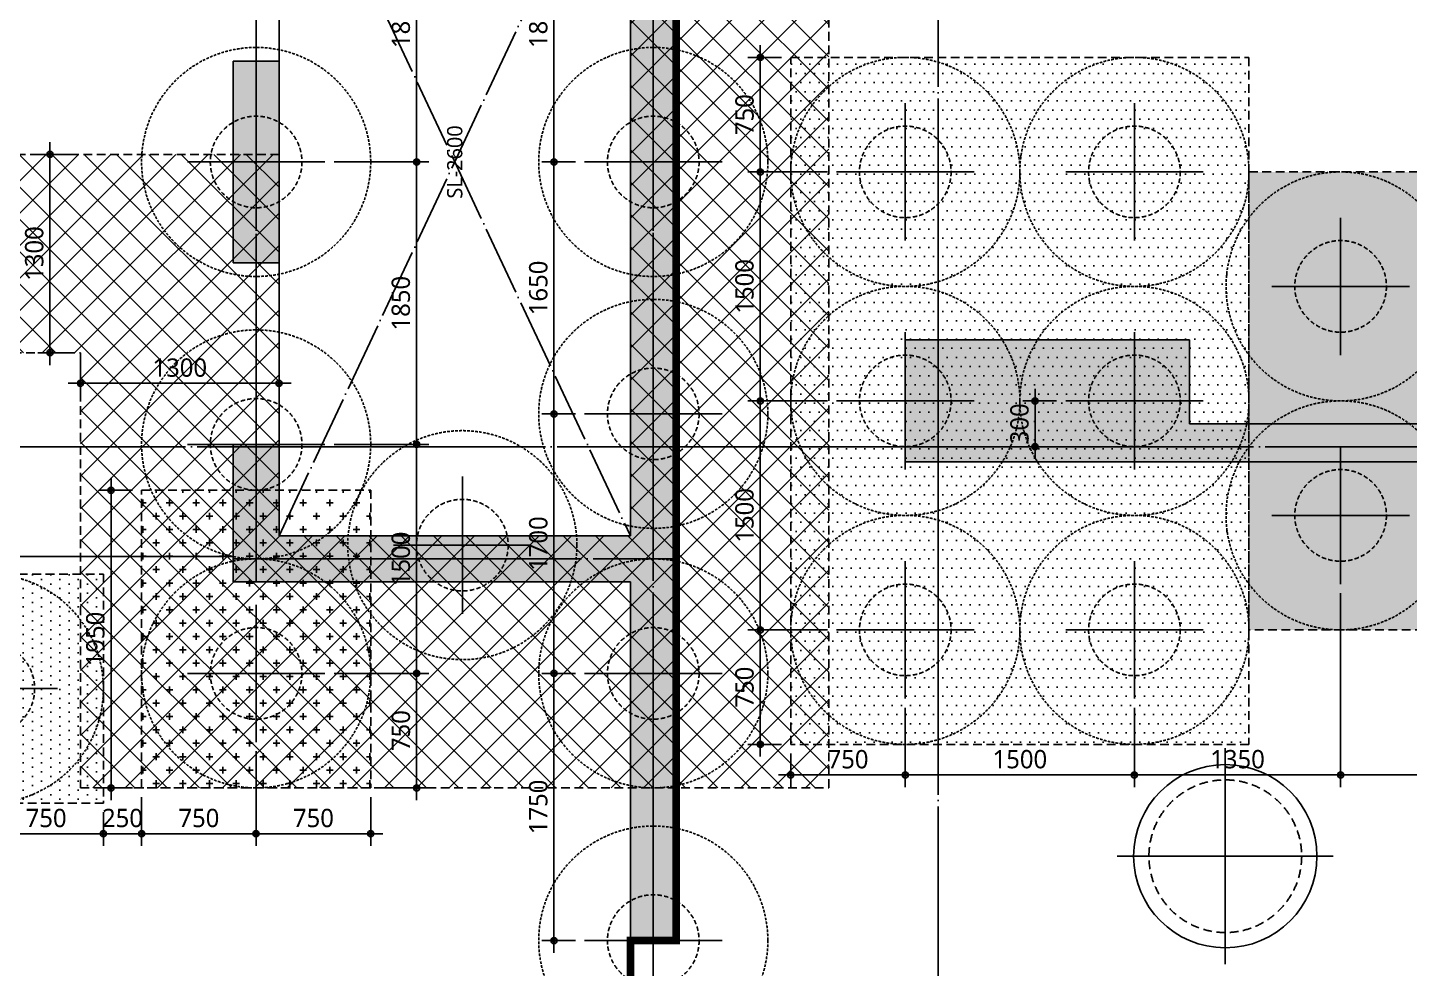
# Model space of a CAD drawing. Header units: millimetres. Extents: x 317501 to 814054, y -400799 to -14117.
# Drawn here: x 786128 to 795174, y -47034 to -40872 of the extents above; entities that cross this region are included whole.
import ezdxf
from ezdxf.enums import TextEntityAlignment as Align
from ezdxf.xclip import XClip

# ---------------------------------------------------------------- set-up
doc = ezdxf.new("R2010")
doc.units = ezdxf.units.MM
doc.header["$LTSCALE"] = 38
doc.header["$XCLIPFRAME"] = 0
for name, pattern in [('CEN', [62, 60, -1, 0, -1]), ('HID', [2.5, 2, -0.5]), ('XS-기초$0$CEN', [62, 60, -1, 0, -1]), ('XS-기초$0$DDOT', [14, 12, -1, 0, -1]), ('XS-기초$0$HID', [2.3, 1.5, -0.8])]:
    doc.linetypes.add(name, pattern=pattern)
doc.layers.get('Defpoints').update_dxf_attribs({"color": 145})
for name, color, linetype in [('CEN', 1, 'CEN'), ('CROSS', 15, 'Continuous'), ('DIM', 7, 'Continuous'), ('DOT', 3, 'Continuous'), ('XS-기초$0$252', 252, 'Continuous'), ('XS-기초$0$CEN', 1, 'XS-기초$0$CEN'), ('XS-기초$0$EL7', 7, 'Continuous'), ('XS-기초$0$OPEN', 9, 'XS-기초$0$DDOT'), ('XS-기초$0$PILE', 3, 'XS-기초$0$HID'), ('XS-기초$0$WALL', 11, 'Continuous'), ('XS-기초$0$기초꺽임', 4, 'XS-기초$0$HID'), ('XS-기초$0$기초꺽임-HAT', 5, 'Continuous'), ('XS-기초$0$보강구간', 6, 'XS-기초$0$HID'), ('XS-기초$0$집수정-주동', 21, 'Continuous'), ('철근변경선', 1, 'HID')]:
    doc.layers.add(name, color=color, linetype=linetype)
doc.layers.add('XS-기초$0$DEFPOINT', color=144, linetype='Continuous', plot=False)
doc.styles.add('XS-기초$0$맑은고딕', font='malgun.ttf')
doc.styles.add('맑은고딕', font='malgun.ttf')
doc.dimstyles.new('DIM_40', dxfattribs={"dimscale": 40, "dimtxt": 3, "dimasz": 1, "dimexe": 2, "dimexo": 1.5, "dimgap": 1, "dimtad": 1, "dimdec": 0, "dimzin": 0, "dimdsep": 46, "dimtxsty": '맑은고딕', "dimblk1": 'DIMDOT', "dimblk2": 'DIMDOT', "dimsah": 1, "dimcen": 0.09, "dimdle": 2, "dimclrd": 7, "dimclre": 7, "dimclrt": 6, "dimadec": 0, "dimazin": 0, "dimtfac": 1, "dimtdec": 0, "dimtix": 1, "dimtmove": 2, "dimatfit": 3, "dimldrblk": 'DIMDOT', "dimfxl": 0, "dimtolj": 1, "dimtzin": 0, "dimarcsym": 0})

# ---------------------------------------------------------------- blocks, each defined once
blk = doc.blocks.new('XS-기초$0$집수정-주동')
at = {"layer": 'XS-기초$0$집수정-주동'}
for p, q in [((0, 707.1), (0, -707.1)), ((707.1, 0), (-707.1, 0))]:
    blk.add_line(p, q, dxfattribs=at)
blk.add_circle((0, 0), 600, dxfattribs=at)
at = {"layer": 'XS-기초$0$집수정-주동', "linetype": 'XS-기초$0$HID'}
blk.add_circle((0, 0), 500, dxfattribs=at)
blk = doc.blocks.new('XS-기초$0$PILE-600')
at = {"layer": 'XS-기초$0$DEFPOINT', "color": 173, "linetype": 'XS-기초$0$HID', "ltscale": 0.3}
blk.add_circle((0, 0), 750, dxfattribs=at)
at = {"layer": 'XS-기초$0$PILE', "linetype": 'Continuous'}
for p, q in [((0, -450), (0, 450)), ((-450, 0), (450, 0))]:
    blk.add_line(p, q, dxfattribs=at)
at = {"layer": 'XS-기초$0$PILE', "ltscale": 0.5}
blk.add_circle((0, 0), 300, dxfattribs=at)
blk = doc.blocks.new('XS-기초$0$A$C762E058C')
at = {"layer": 'XS-기초$0$252'}
h = blk.add_hatch(color=256, dxfattribs=at)
h.dxf.hatch_style = 1
h.paths.add_polyline_path([(68150, -15900), (68150, -15100), (67650, -15100), (67650, -15900)])
h.paths.add_polyline_path([(60300, -15900), (60300, -15100), (59800, -15100), (59800, -15900)])
h.paths.add_polyline_path([(57590, -15900), (57340, -15900), (57340, -13415), (58140, -13415), (58140, -14615), (57590, -14615)])
h.paths.add_polyline_path([(58140, -12170), (58140, -10970), (57590, -10970), (57590, -8335), (58140, -8335), (58140, -6475), (57340, -6475), (57340, -12170)])
h.paths.add_polyline_path([(64580, -14615), (63780, -14615), (63780, -13415), (64580, -13415)])
h.paths.add_polyline_path([(68050, -13615), (67800, -13615), (67800, -12080), (68050, -12080)])
h.paths.add_polyline_path([(64580, -12170), (63780, -12170), (63780, -10970), (64580, -10970)])
h.paths.add_polyline_path([(70980, -12170), (70480, -12170), (70480, -10970), (71280, -10970), (71280, -15900), (70980, -15900), (70980, -14615), (70480, -14615), (70480, -13415), (70980, -13415)])
h.paths.add_polyline_path([(60310, -13615), (60560, -13615), (60560, -12080), (60310, -12080)])
h.paths.add_polyline_path([(50800, -12170), (50800, -10970), (50000, -10970), (50000, -12170)])
h.paths.add_polyline_path([(50800, -14615), (50800, -13415), (50000, -13415), (50000, -14615)])
h.paths.add_polyline_path([(46830, -13615), (47080, -13615), (47080, -12080), (46830, -12080)])
h.paths.add_polyline_path([(52175, -6475), (52175, -8335), (49225, -8335), (49225, -6475), (49925, -6475), (49925, -7635), (50700, -7635), (51475, -7635), (51475, -6475)])
h.paths.add_polyline_path([(63405, -6475), (63405, -7635), (64180, -7635), (64955, -7635), (64955, -6475), (65655, -6475), (65655, -8335), (62705, -8335), (62705, -6475)])
h.paths.add_polyline_path([(54570, -13615), (54320, -13615), (54320, -12080), (54570, -12080)])
h.paths.add_polyline_path([(62555, -4685), (62055, -4685), (62055, -2075), (61155, -2075), (61155, -2375), (61755, -2375), (61755, -4675), (56855, -4675), (56855, -2375), (57455, -2375), (57455, -2075), (56555, -2075), (56555, -4675), (54205, -4675), (54205, -4975), (61755, -4975), (61755, -5185), (62555, -5185)])
h.paths.add_polyline_path([(59965, -2075), (59965, -2375), (58645, -2375), (58645, -2075)], flags=17)
h.paths.add_polyline_path([(67650, -5185), (68450, -5185), (68450, -4685), (67650, -4685)])
h.paths.add_polyline_path([(80600, -5275), (80600, -4475), (80100, -4475), (80100, -5275)])
h.paths.add_polyline_path([(48285, -215), (48285, -340), (48285, -465), (51055, -465), (51055, -1885), (52105, -1885), (52105, -2375), (52405, -2375), (52405, -1585), (51355, -1585), (51355, -340), (51355, 905), (52405, 905), (52405, 1695), (52105, 1695), (52105, 1205), (51055, 1205), (51055, -215)])
h.paths.add_polyline_path([(48285, 7825), (48285, 7700), (48285, 7575), (51055, 7575), (51055, 6155), (52105, 6155), (52105, 5665), (52405, 5665), (52405, 6455), (51355, 6455), (51355, 7700), (51355, 8945), (52405, 8945), (52405, 9735), (52105, 9735), (52105, 9245), (51055, 9245), (51055, 7825)])
h.paths.add_polyline_path([(51405, 14290), (51405, 14540), (50775, 14540), (50775, 14290)])
h.paths.add_polyline_path([(52105, 13685), (52105, 14485), (52405, 14485), (52405, 13685)])
h.paths.add_polyline_path([(44765, 14270), (45065, 14270), (45065, 14670), (44765, 14670)])
h.paths.add_polyline_path([(45765, 14290), (45765, 14540), (47000, 14540), (47000, 14290)])
h.paths.add_polyline_path([(44765, 21250), (45065, 21250), (45065, 20850), (44765, 20850)])
h.paths.add_polyline_path([(45765, 21230), (45765, 20980), (47000, 20980), (47000, 21230)])
h.paths.add_polyline_path([(51405, 21230), (51405, 20980), (50775, 20980), (50775, 21230)])
h.paths.add_polyline_path([(52105, 21835), (52105, 21035), (52405, 21035), (52405, 21835)])
blk = doc.blocks.new('XS-기초')
at = {"layer": 'XS-기초$0$기초꺽임-HAT'}
h = blk.add_hatch(dxfattribs=at)
h.set_pattern_fill('ANSI37', color=256, scale=1200, style=0)
h.set_pattern_definition([(45, (0, 0), (-106.06602, 106.06602), []), (135, (0, 0), (-106.06602, -106.06602), [])])
h.paths.add_polyline_path([(181365, 199725), (181365, 204075), (180065, 204075), (180065, 193625), (175165, 193625), (175165, 195925), (177665, 195925), (177665, 204075), (176365, 204075), (176365, 202225), (175965, 202225), (175965, 200725), (176365, 200725), (176365, 197225), (173515, 197225), (173515, 192325), (179490, 192325), (179490, 191545), (182490, 191545), (182490, 193045), (181715, 193045), (181715, 197825), (181965, 197825), (181965, 199725)])
at = {"layer": 'XS-기초$0$CEN'}
for p, q in [((175015, 196225), (175015, 193325)), ((174865, 196075), (180365, 196075)), ((172515, 193475), (180365, 193475)), ((175750, 191825), (175750, 182400)), ((175750, 191825), (175750, 182400)), ((175750, 191610), (169010, 191610)), ((175750, 191610), (182490, 191610))]:
    blk.add_line(p, q, dxfattribs=at)
at = {"layer": 'XS-기초$0$EL7'}
for p, q in [((176955, 195925), (175765, 195925)), ((179465, 195925), (178275, 195925))]:
    blk.add_line(p, q, dxfattribs=at)
at = {"layer": 'XS-기초$0$OPEN'}
for p, q in [((175165, 195925), (180065, 193625)), ((180065, 195925), (175165, 193625))]:
    blk.add_line(p, q, dxfattribs=at)
at = {"layer": 'XS-기초$0$WALL'}
for p, q in [((174865, 196225), (174865, 193625)), ((174865, 196225), (175765, 196225)), ((175765, 196225), (175765, 195925)), ((176955, 196225), (178275, 196225)), ((176955, 196225), (176955, 195925)), ((178275, 196225), (178275, 195925)), ((175165, 195925), (175165, 193625)), ((175165, 195925), (175765, 195925)), ((176955, 195925), (178275, 195925)), ((172515, 193625), (172515, 193325)), ((172515, 193625), (174865, 193625)), ((175165, 193625), (180065, 193625)), ((172515, 193325), (180065, 193325)), ((175650, 191825), (175650, 186130)), ((175650, 191825), (176450, 191825)), ((176450, 189965), (176450, 191825)), ((175900, 189965), (176450, 189965)), ((175900, 189965), (175900, 187330))]:
    blk.add_line(p, q, dxfattribs=at)
at = {"layer": 'XS-기초$0$기초꺽임'}
blk.add_lwpolyline([(181365, 199725), (181365, 204075), (180065, 204075), (180065, 193625), (175165, 193625), (175165, 195925), (177665, 195925), (177665, 204075), (176365, 204075), (176365, 202225), (175965, 202225), (175965, 200725), (176365, 200725), (176365, 197225), (173515, 197225), (173515, 192325), (179490, 192325), (179490, 191545), (182490, 191545), (182490, 193045), (181715, 193045), (181715, 197825), (181965, 197825), (181965, 199725)], close=True, dxfattribs=at)
at = {"layer": 'XS-기초$0$보강구간'}
for points in [[(174915, 200075), (174915, 197075), (173415, 197075), (173415, 200075)], [(178300, 189575), (173800, 189575), (173800, 192575), (178300, 192575)], [(177550, 182225), (174550, 182225), (174550, 189575), (177550, 189575)]]:
    blk.add_lwpolyline(points, close=True, dxfattribs=at)
at = {"layer": 'XS-기초$0$보강구간', "color": 7}
blk.add_lwpolyline([(175465, 195325), (173515, 195325), (173515, 196825), (175465, 196825)], close=True, dxfattribs=at)
at = {"layer": 'XS-기초$0$252'}
blk.add_blockref('XS-기초$0$A$C762E058C', (118310, 198300), dxfattribs=at)
at = {"layer": 'XS-기초$0$PILE'}
for p in [(174165, 197825), (174265, 196075), (175765, 196075), (177615, 196075), (175105, 194725), (172515, 193475), (174265, 193475), (175965, 193475), (177615, 193475), (174550, 191825), (176050, 191825), (177550, 191825), (174550, 190325), (176050, 190325), (177550, 190325), (175300, 188975), (176800, 188975)]:
    blk.add_blockref('XS-기초$0$PILE-600', p, dxfattribs=at)
at = {"layer": 'XS-기초$0$집수정-주동'}
blk.add_blockref('XS-기초$0$집수정-주동', (173067.5, 189730), dxfattribs=at)
at = {"layer": 'XS-기초$0$DEFPOINT', "color": 2, "style": 'XS-기초$0$맑은고딕'}
blk.add_text('SL-2600', height=100, dxfattribs=at).set_placement((177615, 194775), align=Align.MIDDLE_CENTER)
blk = doc.blocks.new('DIMDOT')
at = {"layer": 'DIM', "linetype": 'Continuous'}
blk.add_line((-2, 0), (2, 0), dxfattribs=at)
for radius in [0.5, 0.25]:
    blk.add_circle((0, 0), radius, dxfattribs=at)
blk = doc.blocks.new('*D624')
at = {"layer": 'Defpoints', "color": 0, "linetype": 'Continuous', "transparency": 16777216}
for p in [(789774.1, -45101.8), (789574.1, -46851.8), (789774.1, -46851.8)]:
    blk.add_point(p, dxfattribs=at)
at = {"layer": 'DIM', "color": 7, "linetype": 'Continuous', "lineweight": -2, "transparency": 16777216}
for p, q in [((789714.1, -45101.8), (789494.1, -45101.8)), ((789574.1, -45141.8), (789574.1, -46811.8)), ((789714.1, -46851.8), (789494.1, -46851.8))]:
    blk.add_line(p, q, dxfattribs=at)
at = {"layer": 'DIM', "color": 7, "linetype": 'Continuous', "lineweight": -2, "transparency": 16777216, "xscale": 40, "yscale": 40, "zscale": 40}
for p, rotation in [((789574.1, -45101.8), 90), ((789574.1, -46851.8), 270)]:
    blk.add_blockref('DIMDOT', p, dxfattribs=dict(at, rotation=rotation))
at = {"layer": 'DIM', "color": 6, "linetype": 'Continuous', "transparency": 16777216, "insert": (789471.8, -45976.8), "char_height": 120, "attachment_point": 5, "rotation": 90, "style": '맑은고딕'}
blk.add_mtext('\\A1;1750', dxfattribs=at)
blk = doc.blocks.new('*D625')
at = {"layer": 'Defpoints', "color": 0, "linetype": 'Continuous', "transparency": 16777216}
for p in [(789574.1, -43401.8), (789774.1, -43401.8), (789774.1, -45101.8)]:
    blk.add_point(p, dxfattribs=at)
at = {"layer": 'DIM', "color": 7, "linetype": 'Continuous', "lineweight": -2, "transparency": 16777216}
for p, q in [((789714.1, -43401.8), (789494.1, -43401.8)), ((789574.1, -45061.8), (789574.1, -43441.8)), ((789714.1, -45101.8), (789494.1, -45101.8))]:
    blk.add_line(p, q, dxfattribs=at)
at = {"layer": 'DIM', "color": 7, "linetype": 'Continuous', "lineweight": -2, "transparency": 16777216, "xscale": 40, "yscale": 40, "zscale": 40}
for p, rotation in [((789574.1, -43401.8), 90), ((789574.1, -45101.8), 270)]:
    blk.add_blockref('DIMDOT', p, dxfattribs=dict(at, rotation=rotation))
at = {"layer": 'DIM', "color": 6, "linetype": 'Continuous', "transparency": 16777216, "insert": (789471.8, -44251.8), "char_height": 120, "attachment_point": 5, "rotation": 90, "style": '맑은고딕'}
blk.add_mtext('\\A1;1700', dxfattribs=at)
blk = doc.blocks.new('*D626')
at = {"layer": 'Defpoints', "color": 0, "linetype": 'Continuous', "transparency": 16777216}
for p in [(789774.1, -41751.8), (789574.1, -43401.8), (789774.1, -43401.8)]:
    blk.add_point(p, dxfattribs=at)
at = {"layer": 'DIM', "color": 7, "linetype": 'Continuous', "lineweight": -2, "transparency": 16777216}
for p, q in [((789714.1, -41751.8), (789494.1, -41751.8)), ((789574.1, -41791.8), (789574.1, -43361.8)), ((789714.1, -43401.8), (789494.1, -43401.8))]:
    blk.add_line(p, q, dxfattribs=at)
at = {"layer": 'DIM', "color": 7, "linetype": 'Continuous', "lineweight": -2, "transparency": 16777216, "xscale": 40, "yscale": 40, "zscale": 40}
for p, rotation in [((789574.1, -41751.8), 90), ((789574.1, -43401.8), 270)]:
    blk.add_blockref('DIMDOT', p, dxfattribs=dict(at, rotation=rotation))
at = {"layer": 'DIM', "color": 6, "linetype": 'Continuous', "transparency": 16777216, "insert": (789471.8, -42576.8), "char_height": 120, "attachment_point": 5, "rotation": 90, "style": '맑은고딕'}
blk.add_mtext('\\A1;1650', dxfattribs=at)
blk = doc.blocks.new('*D627')
at = {"layer": 'Defpoints', "color": 0, "linetype": 'Continuous', "transparency": 16777216}
for p in [(789574.1, -39901.8), (789924.1, -39901.8), (789774.1, -41751.8)]:
    blk.add_point(p, dxfattribs=at)
at = {"layer": 'DIM', "color": 7, "linetype": 'Continuous', "lineweight": -2, "transparency": 16777216}
for p, q in [((789864.1, -39901.8), (789494.1, -39901.8)), ((789574.1, -41711.8), (789574.1, -39941.8)), ((789714.1, -41751.8), (789494.1, -41751.8))]:
    blk.add_line(p, q, dxfattribs=at)
at = {"layer": 'DIM', "color": 7, "linetype": 'Continuous', "lineweight": -2, "transparency": 16777216, "xscale": 40, "yscale": 40, "zscale": 40}
for p, rotation in [((789574.1, -39901.8), 90), ((789574.1, -41751.8), 270)]:
    blk.add_blockref('DIMDOT', p, dxfattribs=dict(at, rotation=rotation))
at = {"layer": 'DIM', "color": 6, "linetype": 'Continuous', "transparency": 16777216, "insert": (789471.8, -40826.8), "char_height": 120, "attachment_point": 5, "rotation": 90, "style": '맑은고딕'}
blk.add_mtext('\\A1;1850', dxfattribs=at)
blk = doc.blocks.new('*D630')
at = {"layer": 'Defpoints', "color": 0, "linetype": 'Continuous', "transparency": 16777216}
for p in [(788074.1, -43601.8), (788674.1, -43601.8), (788074.1, -45101.8)]:
    blk.add_point(p, dxfattribs=at)
at = {"layer": 'DIM', "color": 7, "linetype": 'Continuous', "lineweight": -2, "transparency": 16777216}
for p, q in [((788134.1, -43601.8), (788754.1, -43601.8)), ((788674.1, -45061.8), (788674.1, -43641.8)), ((788134.1, -45101.8), (788754.1, -45101.8))]:
    blk.add_line(p, q, dxfattribs=at)
at = {"layer": 'DIM', "color": 7, "linetype": 'Continuous', "lineweight": -2, "transparency": 16777216, "xscale": 40, "yscale": 40, "zscale": 40}
for p, rotation in [((788674.1, -43601.8), 90), ((788674.1, -45101.8), 270)]:
    blk.add_blockref('DIMDOT', p, dxfattribs=dict(at, rotation=rotation))
at = {"layer": 'DIM', "color": 6, "linetype": 'Continuous', "transparency": 16777216, "insert": (788571.8, -44351.8), "char_height": 120, "attachment_point": 5, "rotation": 90, "style": '맑은고딕'}
blk.add_mtext('\\A1;1500', dxfattribs=at)
blk = doc.blocks.new('*D631')
at = {"layer": 'Defpoints', "color": 0, "linetype": 'Continuous', "transparency": 16777216}
for p in [(788074.1, -41751.8), (788074.1, -43601.8), (788674.1, -43601.8)]:
    blk.add_point(p, dxfattribs=at)
at = {"layer": 'DIM', "color": 7, "linetype": 'Continuous', "lineweight": -2, "transparency": 16777216}
for p, q in [((788134.1, -41751.8), (788754.1, -41751.8)), ((788674.1, -41791.8), (788674.1, -43561.8)), ((788134.1, -43601.8), (788754.1, -43601.8))]:
    blk.add_line(p, q, dxfattribs=at)
at = {"layer": 'DIM', "color": 7, "linetype": 'Continuous', "lineweight": -2, "transparency": 16777216, "xscale": 40, "yscale": 40, "zscale": 40}
for p, rotation in [((788674.1, -41751.8), 90), ((788674.1, -43601.8), 270)]:
    blk.add_blockref('DIMDOT', p, dxfattribs=dict(at, rotation=rotation))
at = {"layer": 'DIM', "color": 6, "linetype": 'Continuous', "transparency": 16777216, "insert": (788571.8, -42676.8), "char_height": 120, "attachment_point": 5, "rotation": 90, "style": '맑은고딕'}
blk.add_mtext('\\A1;1850', dxfattribs=at)
blk = doc.blocks.new('*D632')
at = {"layer": 'Defpoints', "color": 0, "linetype": 'Continuous', "transparency": 16777216}
for p in [(788074.1, -39901.8), (788674.1, -39901.8), (788074.1, -41751.8)]:
    blk.add_point(p, dxfattribs=at)
at = {"layer": 'DIM', "color": 7, "linetype": 'Continuous', "lineweight": -2, "transparency": 16777216}
for p, q in [((788134.1, -39901.8), (788754.1, -39901.8)), ((788674.1, -41711.8), (788674.1, -39941.8)), ((788134.1, -41751.8), (788754.1, -41751.8))]:
    blk.add_line(p, q, dxfattribs=at)
at = {"layer": 'DIM', "color": 7, "linetype": 'Continuous', "lineweight": -2, "transparency": 16777216, "xscale": 40, "yscale": 40, "zscale": 40}
for p, rotation in [((788674.1, -39901.8), 90), ((788674.1, -41751.8), 270)]:
    blk.add_blockref('DIMDOT', p, dxfattribs=dict(at, rotation=rotation))
at = {"layer": 'DIM', "color": 6, "linetype": 'Continuous', "transparency": 16777216, "insert": (788571.8, -40826.8), "char_height": 120, "attachment_point": 5, "rotation": 90, "style": '맑은고딕'}
blk.add_mtext('\\A1;1850', dxfattribs=at)
blk = doc.blocks.new('*D635')
at = {"layer": 'Defpoints', "color": 0, "linetype": 'Continuous', "transparency": 16777216}
for p in [(788074.1, -45101.8), (788374.1, -45851.8), (788674.1, -45851.8)]:
    blk.add_point(p, dxfattribs=at)
at = {"layer": 'DIM', "color": 7, "linetype": 'Continuous', "lineweight": -2, "transparency": 16777216}
for p, q in [((788134.1, -45101.8), (788754.1, -45101.8)), ((788674.1, -45141.8), (788674.1, -45811.8)), ((788434.1, -45851.8), (788754.1, -45851.8))]:
    blk.add_line(p, q, dxfattribs=at)
at = {"layer": 'DIM', "color": 7, "linetype": 'Continuous', "lineweight": -2, "transparency": 16777216, "xscale": 40, "yscale": 40, "zscale": 40}
for p, rotation in [((788674.1, -45101.8), 90), ((788674.1, -45851.8), 270)]:
    blk.add_blockref('DIMDOT', p, dxfattribs=dict(at, rotation=rotation))
at = {"layer": 'DIM', "color": 6, "linetype": 'Continuous', "transparency": 16777216, "insert": (788572.1, -45476.8), "char_height": 120, "attachment_point": 5, "rotation": 90, "style": '맑은고딕'}
blk.add_mtext('\\A1;750', dxfattribs=at)
blk = doc.blocks.new('*D649')
at = {"layer": 'Defpoints', "color": 0, "linetype": 'Continuous', "transparency": 16777216}
for p in [(786274.1, -41701.8), (786474.1, -41701.8), (786474.1, -43001.8)]:
    blk.add_point(p, dxfattribs=at)
at = {"layer": 'DIM', "color": 7, "linetype": 'Continuous', "lineweight": -2, "transparency": 16777216}
for p, q in [((786414.1, -41701.8), (786194.1, -41701.8)), ((786274.1, -42961.8), (786274.1, -41741.8)), ((786414.1, -43001.8), (786194.1, -43001.8))]:
    blk.add_line(p, q, dxfattribs=at)
at = {"layer": 'DIM', "color": 7, "linetype": 'Continuous', "lineweight": -2, "transparency": 16777216, "xscale": 40, "yscale": 40, "zscale": 40}
for p, rotation in [((786274.1, -41701.8), 90), ((786274.1, -43001.8), 270)]:
    blk.add_blockref('DIMDOT', p, dxfattribs=dict(at, rotation=rotation))
at = {"layer": 'DIM', "color": 6, "linetype": 'Continuous', "transparency": 16777216, "insert": (786171.8, -42351.8), "char_height": 120, "attachment_point": 5, "rotation": 90, "style": '맑은고딕'}
blk.add_mtext('\\A1;1300', dxfattribs=at)
blk = doc.blocks.new('*D650')
at = {"layer": 'Defpoints', "color": 0, "linetype": 'Continuous', "transparency": 16777216}
for p in [(786474.1, -43001.8), (787774.1, -43001.8), (786474.1, -43201.8)]:
    blk.add_point(p, dxfattribs=at)
at = {"layer": 'DIM', "color": 7, "linetype": 'Continuous', "lineweight": -2, "transparency": 16777216}
for p, q in [((786474.1, -43061.8), (786474.1, -43281.8)), ((787774.1, -43061.8), (787774.1, -43281.8)), ((787734.1, -43201.8), (786514.1, -43201.8))]:
    blk.add_line(p, q, dxfattribs=at)
at = {"layer": 'DIM', "color": 7, "linetype": 'Continuous', "lineweight": -2, "transparency": 16777216, "xscale": 40, "yscale": 40, "zscale": 40, "rotation": 180}
blk.add_blockref('DIMDOT', (786474.1, -43201.8), dxfattribs=at)
at = {"layer": 'DIM', "color": 7, "linetype": 'Continuous', "lineweight": -2, "transparency": 16777216, "xscale": 40, "yscale": 40, "zscale": 40}
blk.add_blockref('DIMDOT', (787774.1, -43201.8), dxfattribs=at)
at = {"layer": 'DIM', "color": 6, "linetype": 'Continuous', "transparency": 16777216, "insert": (787124.1, -43099.4), "char_height": 120, "attachment_point": 5, "style": '맑은고딕'}
blk.add_mtext('\\A1;1300', dxfattribs=at)
blk = doc.blocks.new('*D704')
at = {"layer": 'Defpoints', "color": 0, "linetype": 'Continuous', "transparency": 16777216}
for p in [(791874.1, -45266.8), (793374.1, -45266.8), (791874.1, -45766.8)]:
    blk.add_point(p, dxfattribs=at)
at = {"layer": 'DIM', "color": 7, "linetype": 'Continuous', "lineweight": -2, "transparency": 16777216}
for p, q in [((791874.1, -45326.8), (791874.1, -45846.8)), ((793374.1, -45326.8), (793374.1, -45846.8)), ((793334.1, -45766.8), (791914.1, -45766.8))]:
    blk.add_line(p, q, dxfattribs=at)
at = {"layer": 'DIM', "color": 7, "linetype": 'Continuous', "lineweight": -2, "transparency": 16777216, "xscale": 40, "yscale": 40, "zscale": 40, "rotation": 180}
blk.add_blockref('DIMDOT', (791874.1, -45766.8), dxfattribs=at)
at = {"layer": 'DIM', "color": 7, "linetype": 'Continuous', "lineweight": -2, "transparency": 16777216, "xscale": 40, "yscale": 40, "zscale": 40}
blk.add_blockref('DIMDOT', (793374.1, -45766.8), dxfattribs=at)
at = {"layer": 'DIM', "color": 6, "linetype": 'Continuous', "transparency": 16777216, "insert": (792624.1, -45664.4), "char_height": 120, "attachment_point": 5, "style": '맑은고딕'}
blk.add_mtext('\\A1;1500', dxfattribs=at)
blk = doc.blocks.new('*D705')
at = {"layer": 'Defpoints', "color": 0, "linetype": 'Continuous', "transparency": 16777216}
for p in [(794724.1, -44516.8), (793374.1, -45266.8), (794724.1, -45766.8)]:
    blk.add_point(p, dxfattribs=at)
at = {"layer": 'DIM', "color": 7, "linetype": 'Continuous', "lineweight": -2, "transparency": 16777216}
for p, q in [((794724.1, -44576.8), (794724.1, -45846.8)), ((793374.1, -45326.8), (793374.1, -45846.8)), ((793414.1, -45766.8), (794684.1, -45766.8))]:
    blk.add_line(p, q, dxfattribs=at)
at = {"layer": 'DIM', "color": 7, "linetype": 'Continuous', "lineweight": -2, "transparency": 16777216, "xscale": 40, "yscale": 40, "zscale": 40, "rotation": 180}
blk.add_blockref('DIMDOT', (793374.1, -45766.8), dxfattribs=at)
at = {"layer": 'DIM', "color": 7, "linetype": 'Continuous', "lineweight": -2, "transparency": 16777216, "xscale": 40, "yscale": 40, "zscale": 40}
blk.add_blockref('DIMDOT', (794724.1, -45766.8), dxfattribs=at)
at = {"layer": 'DIM', "color": 6, "linetype": 'Continuous', "transparency": 16777216, "insert": (794049.1, -45664.4), "char_height": 120, "attachment_point": 5, "style": '맑은고딕'}
blk.add_mtext('\\A1;1350', dxfattribs=at)
blk = doc.blocks.new('*D706')
at = {"layer": 'Defpoints', "color": 0, "linetype": 'Continuous', "transparency": 16777216}
for p in [(791874.1, -45266.8), (791124.1, -45566.8), (791874.1, -45766.8)]:
    blk.add_point(p, dxfattribs=at)
at = {"layer": 'DIM', "color": 7, "linetype": 'Continuous', "lineweight": -2, "transparency": 16777216}
for p, q in [((791874.1, -45326.8), (791874.1, -45846.8)), ((791124.1, -45626.8), (791124.1, -45846.8)), ((791164.1, -45766.8), (791834.1, -45766.8))]:
    blk.add_line(p, q, dxfattribs=at)
at = {"layer": 'DIM', "color": 7, "linetype": 'Continuous', "lineweight": -2, "transparency": 16777216, "xscale": 40, "yscale": 40, "zscale": 40, "rotation": 180}
blk.add_blockref('DIMDOT', (791124.1, -45766.8), dxfattribs=at)
at = {"layer": 'DIM', "color": 7, "linetype": 'Continuous', "lineweight": -2, "transparency": 16777216, "xscale": 40, "yscale": 40, "zscale": 40}
blk.add_blockref('DIMDOT', (791874.1, -45766.8), dxfattribs=at)
at = {"layer": 'DIM', "color": 6, "linetype": 'Continuous', "transparency": 16777216, "insert": (791499.1, -45664.8), "char_height": 120, "attachment_point": 5, "style": '맑은고딕'}
blk.add_mtext('\\A1;750', dxfattribs=at)
blk = doc.blocks.new('*D707')
at = {"layer": 'Defpoints', "color": 0, "linetype": 'Continuous', "transparency": 16777216}
for p in [(794724.1, -44516.8), (796224.1, -44516.8), (794724.1, -45766.8)]:
    blk.add_point(p, dxfattribs=at)
at = {"layer": 'DIM', "color": 7, "linetype": 'Continuous', "lineweight": -2, "transparency": 16777216}
for p, q in [((794724.1, -44576.8), (794724.1, -45846.8)), ((796224.1, -44576.8), (796224.1, -45846.8)), ((796184.1, -45766.8), (794764.1, -45766.8))]:
    blk.add_line(p, q, dxfattribs=at)
at = {"layer": 'DIM', "color": 7, "linetype": 'Continuous', "lineweight": -2, "transparency": 16777216, "xscale": 40, "yscale": 40, "zscale": 40, "rotation": 180}
blk.add_blockref('DIMDOT', (794724.1, -45766.8), dxfattribs=at)
at = {"layer": 'DIM', "color": 7, "linetype": 'Continuous', "lineweight": -2, "transparency": 16777216, "xscale": 40, "yscale": 40, "zscale": 40}
blk.add_blockref('DIMDOT', (796224.1, -45766.8), dxfattribs=at)
at = {"layer": 'DIM', "color": 6, "linetype": 'Continuous', "transparency": 16777216, "insert": (795474.1, -45664.4), "char_height": 120, "attachment_point": 5, "style": '맑은고딕'}
blk.add_mtext('\\A1;1500', dxfattribs=at)
blk = doc.blocks.new('*D715')
at = {"layer": 'Defpoints', "color": 0, "linetype": 'Continuous', "transparency": 16777216}
for p in [(791424.1, -41816.8), (790924.1, -43316.8), (791424.1, -43316.8)]:
    blk.add_point(p, dxfattribs=at)
at = {"layer": 'DIM', "color": 7, "linetype": 'Continuous', "lineweight": -2, "transparency": 16777216}
for p, q in [((791364.1, -41816.8), (790844.1, -41816.8)), ((790924.1, -41856.8), (790924.1, -43276.8)), ((791364.1, -43316.8), (790844.1, -43316.8))]:
    blk.add_line(p, q, dxfattribs=at)
at = {"layer": 'DIM', "color": 7, "linetype": 'Continuous', "lineweight": -2, "transparency": 16777216, "xscale": 40, "yscale": 40, "zscale": 40}
for p, rotation in [((790924.1, -41816.8), 90), ((790924.1, -43316.8), 270)]:
    blk.add_blockref('DIMDOT', p, dxfattribs=dict(at, rotation=rotation))
at = {"layer": 'DIM', "color": 6, "linetype": 'Continuous', "transparency": 16777216, "insert": (790821.8, -42566.8), "char_height": 120, "attachment_point": 5, "rotation": 90, "style": '맑은고딕'}
blk.add_mtext('\\A1;1500', dxfattribs=at)
blk = doc.blocks.new('*D716')
at = {"layer": 'Defpoints', "color": 0, "linetype": 'Continuous', "transparency": 16777216}
for p in [(790924.1, -41066.8), (791124.1, -41066.8), (791424.1, -41816.8)]:
    blk.add_point(p, dxfattribs=at)
at = {"layer": 'DIM', "color": 7, "linetype": 'Continuous', "lineweight": -2, "transparency": 16777216}
for p, q in [((791064.1, -41066.8), (790844.1, -41066.8)), ((790924.1, -41776.8), (790924.1, -41106.8)), ((791364.1, -41816.8), (790844.1, -41816.8))]:
    blk.add_line(p, q, dxfattribs=at)
at = {"layer": 'DIM', "color": 7, "linetype": 'Continuous', "lineweight": -2, "transparency": 16777216, "xscale": 40, "yscale": 40, "zscale": 40}
for p, rotation in [((790924.1, -41066.8), 90), ((790924.1, -41816.8), 270)]:
    blk.add_blockref('DIMDOT', p, dxfattribs=dict(at, rotation=rotation))
at = {"layer": 'DIM', "color": 6, "linetype": 'Continuous', "transparency": 16777216, "insert": (790822.1, -41441.8), "char_height": 120, "attachment_point": 5, "rotation": 90, "style": '맑은고딕'}
blk.add_mtext('\\A1;750', dxfattribs=at)
blk = doc.blocks.new('*D717')
at = {"layer": 'Defpoints', "color": 0, "linetype": 'Continuous', "transparency": 16777216}
for p in [(790924.1, -43316.8), (791424.1, -43316.8), (791424.1, -44816.8)]:
    blk.add_point(p, dxfattribs=at)
at = {"layer": 'DIM', "color": 7, "linetype": 'Continuous', "lineweight": -2, "transparency": 16777216}
for p, q in [((791364.1, -43316.8), (790844.1, -43316.8)), ((790924.1, -44776.8), (790924.1, -43356.8)), ((791364.1, -44816.8), (790844.1, -44816.8))]:
    blk.add_line(p, q, dxfattribs=at)
at = {"layer": 'DIM', "color": 7, "linetype": 'Continuous', "lineweight": -2, "transparency": 16777216, "xscale": 40, "yscale": 40, "zscale": 40}
for p, rotation in [((790924.1, -43316.8), 90), ((790924.1, -44816.8), 270)]:
    blk.add_blockref('DIMDOT', p, dxfattribs=dict(at, rotation=rotation))
at = {"layer": 'DIM', "color": 6, "linetype": 'Continuous', "transparency": 16777216, "insert": (790821.8, -44066.8), "char_height": 120, "attachment_point": 5, "rotation": 90, "style": '맑은고딕'}
blk.add_mtext('\\A1;1500', dxfattribs=at)
blk = doc.blocks.new('*D718')
at = {"layer": 'Defpoints', "color": 0, "linetype": 'Continuous', "transparency": 16777216}
for p in [(790924.1, -44816.8), (791424.1, -44816.8), (791124.1, -45566.8)]:
    blk.add_point(p, dxfattribs=at)
at = {"layer": 'DIM', "color": 7, "linetype": 'Continuous', "lineweight": -2, "transparency": 16777216}
for p, q in [((791364.1, -44816.8), (790844.1, -44816.8)), ((790924.1, -45526.8), (790924.1, -44856.8)), ((791064.1, -45566.8), (790844.1, -45566.8))]:
    blk.add_line(p, q, dxfattribs=at)
at = {"layer": 'DIM', "color": 7, "linetype": 'Continuous', "lineweight": -2, "transparency": 16777216, "xscale": 40, "yscale": 40, "zscale": 40}
for p, rotation in [((790924.1, -44816.8), 90), ((790924.1, -45566.8), 270)]:
    blk.add_blockref('DIMDOT', p, dxfattribs=dict(at, rotation=rotation))
at = {"layer": 'DIM', "color": 6, "linetype": 'Continuous', "transparency": 16777216, "insert": (790822.1, -45191.8), "char_height": 120, "attachment_point": 5, "rotation": 90, "style": '맑은고딕'}
blk.add_mtext('\\A1;750', dxfattribs=at)
blk = doc.blocks.new('*D719')
at = {"layer": 'Defpoints', "color": 0, "linetype": 'Continuous', "transparency": 16777216}
for p in [(792724.1, -43316.8), (792924.1, -43316.8), (792899.8, -43616.8)]:
    blk.add_point(p, dxfattribs=at)
at = {"layer": 'DIM', "color": 7, "linetype": 'Continuous', "lineweight": -2, "transparency": 16777216}
for p, q in [((792724.1, -43276.8), (792724.1, -43236.8)), ((792864.1, -43316.8), (792644.1, -43316.8)), ((792724.1, -43616.8), (792724.1, -43316.8)), ((792839.8, -43616.8), (792644.1, -43616.8)), ((792724.1, -43656.8), (792724.1, -43696.8))]:
    blk.add_line(p, q, dxfattribs=at)
at = {"layer": 'DIM', "color": 7, "linetype": 'Continuous', "lineweight": -2, "transparency": 16777216, "xscale": 40, "yscale": 40, "zscale": 40}
for p, rotation in [((792724.1, -43316.8), 270), ((792724.1, -43616.8), 90)]:
    blk.add_blockref('DIMDOT', p, dxfattribs=dict(at, rotation=rotation))
at = {"layer": 'DIM', "color": 6, "linetype": 'Continuous', "transparency": 16777216, "insert": (792622.1, -43466.8), "char_height": 120, "attachment_point": 5, "rotation": 90, "style": '맑은고딕'}
blk.add_mtext('\\A1;300', dxfattribs=at)
blk = doc.blocks.new('*D768')
at = {"layer": 'Defpoints', "color": 0, "linetype": 'Continuous', "transparency": 16777216}
for p in [(787624.1, -45551.8), (786874.1, -45851.8), (787624.1, -46151.8)]:
    blk.add_point(p, dxfattribs=at)
at = {"layer": 'DIM', "color": 7, "linetype": 'Continuous', "lineweight": -2, "transparency": 16777216}
for p, q in [((787624.1, -45611.8), (787624.1, -46231.8)), ((786874.1, -45911.8), (786874.1, -46231.8)), ((786914.1, -46151.8), (787584.1, -46151.8))]:
    blk.add_line(p, q, dxfattribs=at)
at = {"layer": 'DIM', "color": 7, "linetype": 'Continuous', "lineweight": -2, "transparency": 16777216, "xscale": 40, "yscale": 40, "zscale": 40, "rotation": 180}
blk.add_blockref('DIMDOT', (786874.1, -46151.8), dxfattribs=at)
at = {"layer": 'DIM', "color": 7, "linetype": 'Continuous', "lineweight": -2, "transparency": 16777216, "xscale": 40, "yscale": 40, "zscale": 40}
blk.add_blockref('DIMDOT', (787624.1, -46151.8), dxfattribs=at)
at = {"layer": 'DIM', "color": 6, "linetype": 'Continuous', "transparency": 16777216, "insert": (787249.1, -46049.8), "char_height": 120, "attachment_point": 5, "style": '맑은고딕'}
blk.add_mtext('\\A1;750', dxfattribs=at)
blk = doc.blocks.new('*D769')
at = {"layer": 'Defpoints', "color": 0, "linetype": 'Continuous', "transparency": 16777216}
for p in [(787624.1, -45551.8), (788374.1, -45851.8), (787624.1, -46151.8)]:
    blk.add_point(p, dxfattribs=at)
at = {"layer": 'DIM', "color": 7, "linetype": 'Continuous', "lineweight": -2, "transparency": 16777216}
for p, q in [((787624.1, -45611.8), (787624.1, -46231.8)), ((788374.1, -45911.8), (788374.1, -46231.8)), ((788334.1, -46151.8), (787664.1, -46151.8))]:
    blk.add_line(p, q, dxfattribs=at)
at = {"layer": 'DIM', "color": 7, "linetype": 'Continuous', "lineweight": -2, "transparency": 16777216, "xscale": 40, "yscale": 40, "zscale": 40, "rotation": 180}
blk.add_blockref('DIMDOT', (787624.1, -46151.8), dxfattribs=at)
at = {"layer": 'DIM', "color": 7, "linetype": 'Continuous', "lineweight": -2, "transparency": 16777216, "xscale": 40, "yscale": 40, "zscale": 40}
blk.add_blockref('DIMDOT', (788374.1, -46151.8), dxfattribs=at)
at = {"layer": 'DIM', "color": 6, "linetype": 'Continuous', "transparency": 16777216, "insert": (787999.1, -46049.8), "char_height": 120, "attachment_point": 5, "style": '맑은고딕'}
blk.add_mtext('\\A1;750', dxfattribs=at)
blk = doc.blocks.new('*D770')
at = {"layer": 'Defpoints', "color": 0, "linetype": 'Continuous', "transparency": 16777216}
for p in [(786674.1, -43901.8), (786874.1, -43901.8), (786874.1, -45851.8)]:
    blk.add_point(p, dxfattribs=at)
at = {"layer": 'DIM', "color": 7, "linetype": 'Continuous', "lineweight": -2, "transparency": 16777216}
for p, q in [((786814.1, -43901.8), (786594.1, -43901.8)), ((786674.1, -45811.8), (786674.1, -43941.8)), ((786814.1, -45851.8), (786594.1, -45851.8))]:
    blk.add_line(p, q, dxfattribs=at)
at = {"layer": 'DIM', "color": 7, "linetype": 'Continuous', "lineweight": -2, "transparency": 16777216, "xscale": 40, "yscale": 40, "zscale": 40}
for p, rotation in [((786674.1, -43901.8), 90), ((786674.1, -45851.8), 270)]:
    blk.add_blockref('DIMDOT', p, dxfattribs=dict(at, rotation=rotation))
at = {"layer": 'DIM', "color": 6, "linetype": 'Continuous', "transparency": 16777216, "insert": (786571.8, -44876.8), "char_height": 120, "attachment_point": 5, "rotation": 90, "style": '맑은고딕'}
blk.add_mtext('\\A1;1950', dxfattribs=at)
blk = doc.blocks.new('*D777')
at = {"layer": 'Defpoints', "color": 0, "linetype": 'Continuous', "transparency": 16777216}
for p in [(786874.1, -45851.8), (786624.1, -45951.8), (786624.1, -46151.8)]:
    blk.add_point(p, dxfattribs=at)
at = {"layer": 'DIM', "color": 7, "linetype": 'Continuous', "lineweight": -2, "transparency": 16777216}
for p, q in [((786874.1, -45911.8), (786874.1, -46231.8)), ((786624.1, -46011.8), (786624.1, -46231.8)), ((786584.1, -46151.8), (786544.1, -46151.8)), ((786874.1, -46151.8), (786624.1, -46151.8)), ((786914.1, -46151.8), (786954.1, -46151.8))]:
    blk.add_line(p, q, dxfattribs=at)
at = {"layer": 'DIM', "color": 7, "linetype": 'Continuous', "lineweight": -2, "transparency": 16777216, "xscale": 40, "yscale": 40, "zscale": 40}
blk.add_blockref('DIMDOT', (786624.1, -46151.8), dxfattribs=at)
at = {"layer": 'DIM', "color": 7, "linetype": 'Continuous', "lineweight": -2, "transparency": 16777216, "xscale": 40, "yscale": 40, "zscale": 40, "rotation": 180}
blk.add_blockref('DIMDOT', (786874.1, -46151.8), dxfattribs=at)
at = {"layer": 'DIM', "color": 6, "linetype": 'Continuous', "transparency": 16777216, "insert": (786749.1, -46049.8), "char_height": 120, "attachment_point": 5, "style": '맑은고딕'}
blk.add_mtext('\\A1;250', dxfattribs=at)
blk = doc.blocks.new('*D778')
at = {"layer": 'Defpoints', "color": 0, "linetype": 'Continuous', "transparency": 16777216}
for p in [(785874.1, -45651.8), (786624.1, -45951.8), (786624.1, -46151.8)]:
    blk.add_point(p, dxfattribs=at)
at = {"layer": 'DIM', "color": 7, "linetype": 'Continuous', "lineweight": -2, "transparency": 16777216}
for p, q in [((785874.1, -45711.8), (785874.1, -46231.8)), ((786624.1, -46011.8), (786624.1, -46231.8)), ((785914.1, -46151.8), (786584.1, -46151.8))]:
    blk.add_line(p, q, dxfattribs=at)
at = {"layer": 'DIM', "color": 7, "linetype": 'Continuous', "lineweight": -2, "transparency": 16777216, "xscale": 40, "yscale": 40, "zscale": 40, "rotation": 180}
blk.add_blockref('DIMDOT', (785874.1, -46151.8), dxfattribs=at)
at = {"layer": 'DIM', "color": 7, "linetype": 'Continuous', "lineweight": -2, "transparency": 16777216, "xscale": 40, "yscale": 40, "zscale": 40}
blk.add_blockref('DIMDOT', (786624.1, -46151.8), dxfattribs=at)
at = {"layer": 'DIM', "color": 6, "linetype": 'Continuous', "transparency": 16777216, "insert": (786249.1, -46049.8), "char_height": 120, "attachment_point": 5, "style": '맑은고딕'}
blk.add_mtext('\\A1;750', dxfattribs=at)

msp = doc.modelspace()

# ---------------------------------------------------------------- hatches: boundary and pattern name
at = {"layer": 'CROSS'}
h = msp.add_hatch(dxfattribs=at)
h.set_pattern_fill('CROSS', color=256, scale=350, angle=90, style=0)
h.set_pattern_definition([(90, (434956.62, 46993.23), (-87.5, 87.5), [43.75, -131.25]), (180, (434978.5, 47015.105), (-87.5, -87.5), [43.75, -131.25])])
h.paths.add_polyline_path([(788374.1, -43901.8), (788374.1, -45851.8), (786874.1, -45851.8), (786874.1, -43901.8)])
at = {"layer": 'DOT'}
h = msp.add_hatch(dxfattribs=at)
h.set_pattern_fill('DOTS', color=256, scale=60, style=0)
h.set_pattern_definition([(360, (1020989.12, -208751.77), (30, 60), [0, -60])])
h.paths.add_polyline_path([(794124.1, -41066.8), (794124.1, -45566.8), (791124.1, -45566.8), (791124.1, -41066.8)])
h = msp.add_hatch(dxfattribs=at)
h.set_pattern_fill('DOTS', color=256, scale=60, style=0)
h.set_pattern_definition([(360, (1023989.12, -208001.77), (30, 60), [0, -60])])
h.paths.add_polyline_path([(801474.1, -41816.8), (801474.1, -44816.8), (794124.1, -44816.8), (794124.1, -41816.8)])
h = msp.add_hatch(dxfattribs=at)
h.set_pattern_fill('DOTS', color=256, scale=60, angle=-90, style=0)
h.set_pattern_definition([(270, (620439.12, -274316.77), (60, -30), [0, -60])])
h.paths.add_polyline_path([(786624.1, -45951.8), (783624.1, -45951.8), (783624.1, -44451.8), (786624.1, -44451.8)])

# ---------------------------------------------------------------- linework, layer by layer
at = {"layer": 'CEN'}
for p, q in [((791874.1, -43616.8), (783234.1, -43616.8)), ((787474.1, -44336.6), (783234.1, -44336.6))]:
    msp.add_line(p, q, dxfattribs=at)
at = {"layer": '철근변경선', "ltscale": 2, "const_width": 50}
msp.add_lwpolyline([(790074.1, -60496.8), (790074.1, -46851.8), (790374.1, -46851.8), (790374.1, -39001.8), (783234.1, -39001.8)], dxfattribs=at)

# ---------------------------------------------------------------- block references
ref = msp.add_blockref('XS-기초', (983699.1, -219366.8), dxfattribs=dict(rotation=90))
XClip(ref).set_block_clipping_path([(158870.0000000025, 179400.0000000027), (192729.9999999939, 200465.000000001)])

# ---------------------------------------------------------------- dimensions: what is measured, and where the dimension line sits
at = {"layer": 'DIM', "linetype": 'Continuous'}
for base, p1, p2, angle, picture, middle in [((788674.1, -39901.8), (788074.1, -41751.8), (788074.1, -39901.8), 90, '*D632', (788571.8, -40826.8)), ((789574.1, -39901.8), (789774.1, -41751.8), (789924.1, -39901.8), 90, '*D627', (789471.8, -40826.8)), ((790924.1, -41066.8), (791424.1, -41816.8), (791124.1, -41066.8), 90, '*D716', (790822.1, -41441.8)), ((786274.1, -41701.8), (786474.1, -43001.8), (786474.1, -41701.8), 90, '*D649', (786171.8, -42351.8)), ((788674.1, -43601.8), (788074.1, -41751.8), (788074.1, -43601.8), 270, '*D631', (788571.8, -42676.8)), ((789574.1, -43401.8), (789774.1, -41751.8), (789774.1, -43401.8), 270, '*D626', (789471.8, -42576.8)), ((790924.1, -43316.8), (791424.1, -41816.8), (791424.1, -43316.8), 270, '*D715', (790821.8, -42566.8)), ((786474.1, -43201.8), (787774.1, -43001.8), (786474.1, -43001.8), 180, '*D650', (787124.1, -43099.4)), ((790924.1, -43316.8), (791424.1, -44816.8), (791424.1, -43316.8), 90, '*D717', (790821.8, -44066.8)), ((792724.1, -43316.8), (792899.8, -43616.8), (792924.1, -43316.8), 90, '*D719', (792622.1, -43466.8)), ((789574.1, -43401.8), (789774.1, -45101.8), (789774.1, -43401.8), 90, '*D625', (789471.8, -44251.8)), ((788674.1, -43601.8), (788074.1, -45101.8), (788074.1, -43601.8), 90, '*D630', (788571.8, -44351.8)), ((786674.1, -43901.8), (786874.1, -45851.8), (786874.1, -43901.8), 90, '*D770', (786571.8, -44876.8)), ((794724.1, -45766.8), (796224.1, -44516.8), (794724.1, -44516.8), 180, '*D707', (795474.1, -45664.4)), ((790924.1, -44816.8), (791124.1, -45566.8), (791424.1, -44816.8), 90, '*D718', (790822.1, -45191.8)), ((788674.1, -45851.8), (788074.1, -45101.8), (788374.1, -45851.8), 270, '*D635', (788572.1, -45476.8)), ((789574.1, -46851.8), (789774.1, -45101.8), (789774.1, -46851.8), 270, '*D624', (789471.8, -45976.8)), ((791874.1, -45766.8), (793374.1, -45266.8), (791874.1, -45266.8), 180, '*D704', (792624.1, -45664.4)), ((787624.1, -46151.8), (788374.1, -45851.8), (787624.1, -45551.8), 180, '*D769', (787999.1, -46049.8)), ((786624.1, -46151.8), (786874.1, -45851.8), (786624.1, -45951.8), 180, '*D777', (786749.1, -46049.8))]:
    dim = msp.add_linear_dim(base=base, p1=p1, p2=p2, angle=angle, dimstyle='DIM_40', override={"dimtix": 1, "dimatfit": 3}, dxfattribs=at)
    dim.commit()
    dim.dimension.update_dxf_attribs({"geometry": picture, "text_midpoint": middle})
for base, p1, p2, picture, middle in [((794724.1, -45766.8), (793374.1, -45266.8), (794724.1, -44516.8), '*D705', (794049.1, -45664.4)), ((791874.1, -45766.8), (791124.1, -45566.8), (791874.1, -45266.8), '*D706', (791499.1, -45664.8)), ((787624.1, -46151.8), (786874.1, -45851.8), (787624.1, -45551.8), '*D768', (787249.1, -46049.8)), ((786624.1, -46151.8), (785874.1, -45651.8), (786624.1, -45951.8), '*D778', (786249.1, -46049.8))]:
    dim = msp.add_linear_dim(base=base, p1=p1, p2=p2, dimstyle='DIM_40', override={"dimtix": 1, "dimatfit": 3}, dxfattribs=at)
    dim.commit()
    dim.dimension.update_dxf_attribs({"geometry": picture, "text_midpoint": middle})

doc.saveas('drawing.dxf')
